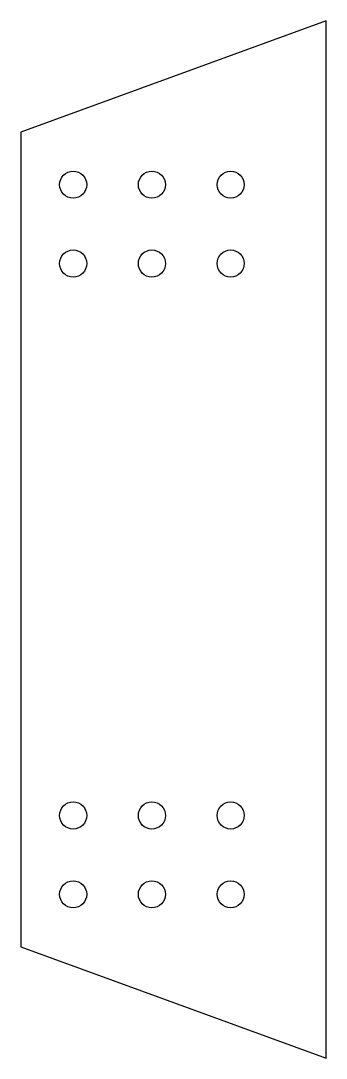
# Model space of a CAD drawing. Header units: inches. Extents: x -0.75 to 0.71, y -2.47 to 2.47.
import ezdxf

# ---------------------------------------------------------------- set-up
doc = ezdxf.new("R2010")
doc.units = ezdxf.units.IN
doc.header["$MEASUREMENT"] = 0

msp = doc.modelspace()

# ---------------------------------------------------------------- linework, layer by layer
msp.add_lwpolyline([(0.7058, -2.4674), (0.7058, 2.4674), (-0.75, 1.9375), (-0.75, -1.9375)], close=True)
for centre in [(-0.5, 1.6875), (-0.125, 1.6875), (0.25, 1.6875), (-0.5, 1.3125), (-0.125, 1.3125), (0.25, 1.3125), (-0.5, -1.3125), (-0.125, -1.3125), (0.25, -1.3125), (-0.5, -1.6875), (-0.125, -1.6875), (0.25, -1.6875)]:
    msp.add_circle(centre, 0.0645)

doc.saveas('drawing.dxf')
